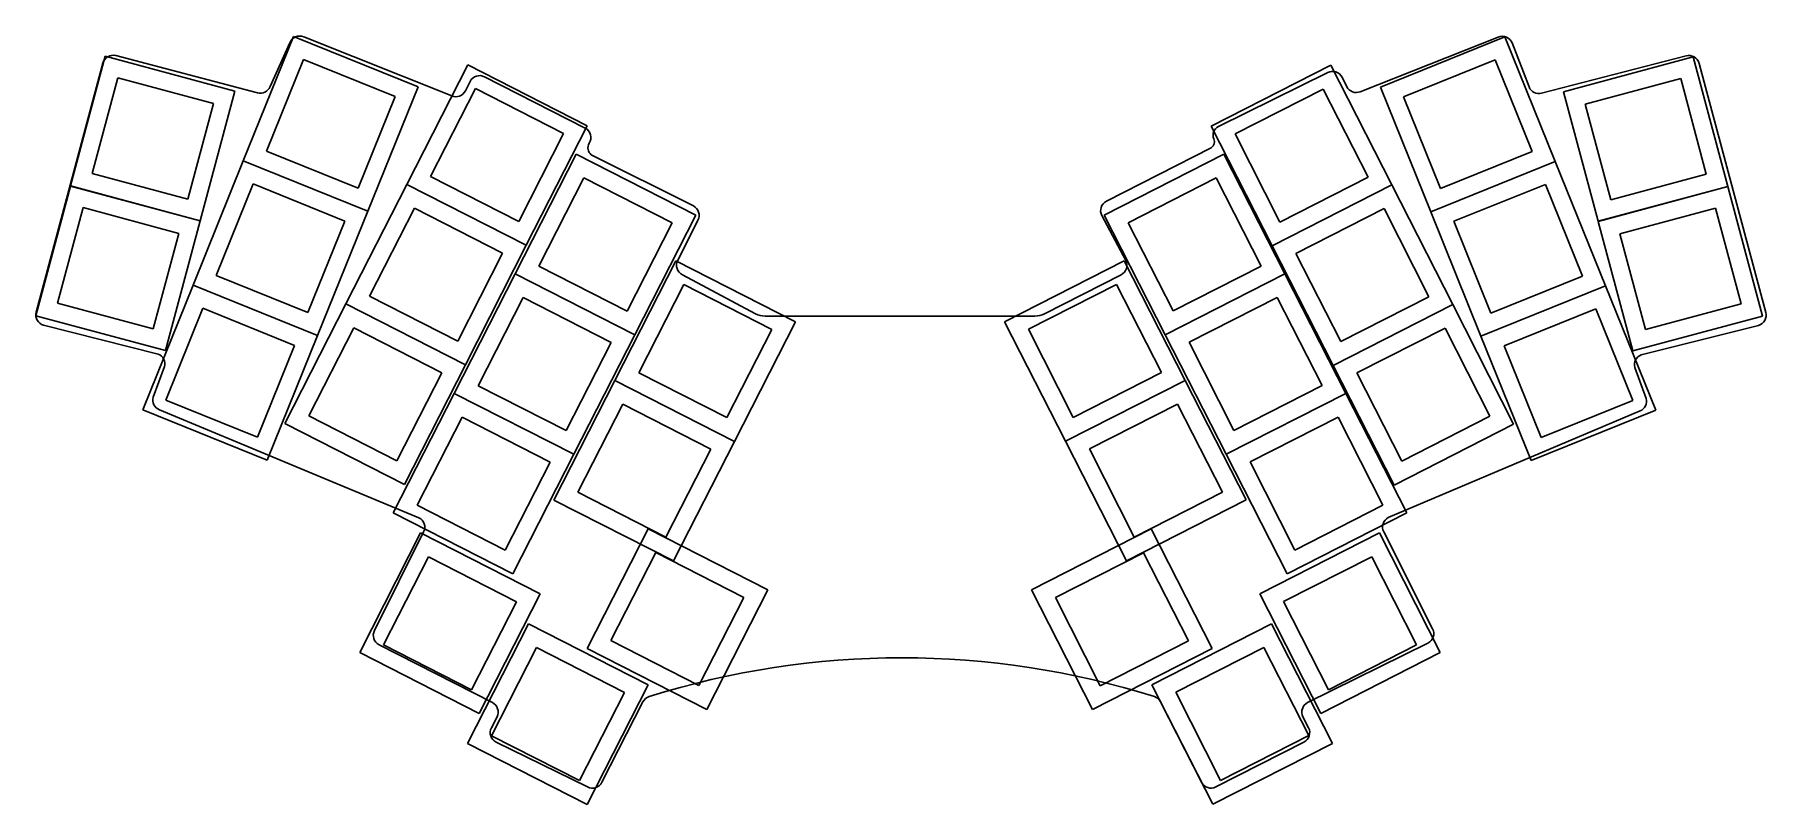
# Model space of a CAD drawing. Header units: centimetres. Extents: x 0.7 to 25.2, y 0.8 to 11.7.
import ezdxf

# ---------------------------------------------------------------- set-up
doc = ezdxf.new("R2010")
doc.units = ezdxf.units.CM
doc.layers.get('0').update_dxf_attribs({"linetype": 'CONTINUOUS'})

msp = doc.modelspace()

# ---------------------------------------------------------------- linework, layer by layer
at = {"color": 7}
for p, q in [((3.640122, 9.933774), (4.351875, 11.695424)), ((4.018746, 10.984448), (4.299963, 11.606248)), ((4.351875, 11.695424), (6.113524, 10.983671)), ((4.495232, 11.689134), (6.593553, 10.852854)), ((19.453152, 10.912228), (21.406402, 11.685625)), ((19.738266, 10.975943), (21.499916, 11.687695)), ((21.499916, 11.687695), (22.211668, 9.926046)), ((21.60167, 11.602739), (21.84239, 10.980223)), ((0.707497, 7.791626), (1.652187, 11.317256)), ((1.194165, 9.578845), (1.685921, 11.414104)), ((1.685921, 11.414104), (3.52118, 10.922348)), ((1.835899, 11.423322), (3.840846, 10.89575)), ((3.966497, 10.071544), (4.492248, 11.370154)), ((4.492248, 11.370154), (5.789556, 10.84385)), ((5.953657, 9.601413), (6.816239, 11.294325)), ((6.816239, 11.294325), (8.509151, 10.431743)), ((17.342622, 10.424053), (19.035534, 11.286635)), ((19.035534, 11.286635), (19.898116, 9.593723)), ((20.065194, 10.839475), (21.364, 11.36207)), ((21.364, 11.36207), (21.887148, 10.064565)), ((22.020291, 10.891526), (24.065735, 11.419812)), ((22.329222, 10.913072), (24.164481, 11.404828)), ((24.164481, 11.404828), (24.656238, 9.569569)), ((24.249446, 11.313746), (25.194136, 7.788117)), ((1.501317, 9.755363), (1.864888, 11.108366)), ((1.864888, 11.108366), (3.216667, 10.744087)), ((6.783395, 10.923833), (6.852074, 11.058623)), ((7.053824, 11.124176), (8.479434, 10.397791)), ((17.443975, 10.42144), (18.992881, 11.18355)), ((19.194631, 11.117997), (19.26331, 10.983207)), ((22.637082, 10.737778), (23.989895, 11.098193)), ((23.989895, 11.098193), (24.351017, 9.746604)), ((3.52118, 10.922348), (3.029424, 9.087089)), ((5.789556, 10.84385), (5.264554, 9.547095)), ((6.113524, 10.983671), (5.401772, 9.222022)), ((6.290797, 9.710213), (6.927729, 10.958059)), ((6.927729, 10.958059), (8.17423, 10.32069)), ((17.680199, 10.316598), (18.928516, 10.950403)), ((18.928516, 10.950403), (19.562758, 9.703431)), ((20.450019, 9.214294), (19.738266, 10.975943)), ((20.58909, 9.540116), (20.065194, 10.839475)), ((22.820979, 9.077813), (22.329222, 10.913072)), ((3.216667, 10.744087), (2.853613, 9.393016)), ((22.998721, 9.384258), (22.637082, 10.737778)), ((8.17423, 10.32069), (7.538206, 9.074626)), ((8.509151, 10.431743), (7.646569, 8.738831)), ((18.205204, 8.731141), (17.342622, 10.424053)), ((18.315349, 9.067844), (17.680199, 10.316598)), ((5.264554, 9.547095), (3.966497, 10.071544)), ((15.858746, 9.362305), (17.342407, 10.120106)), ((21.887148, 10.064565), (20.58909, 9.540116)), ((2.928399, 8.172084), (3.640151, 9.933734)), ((3.640122, 9.933774), (5.401772, 9.222022)), ((3.640151, 9.933734), (5.401801, 9.221981)), ((7.488468, 8.334951), (8.35105, 10.027863)), ((8.35105, 10.027863), (10.043963, 9.165281)), ((8.565929, 10.020106), (10.010994, 9.296855)), ((15.828906, 9.1655), (17.521819, 10.028082)), ((17.521819, 10.028082), (18.384401, 8.33517)), ((20.450019, 9.214293), (22.211668, 9.926046)), ((20.450019, 9.214294), (22.211668, 9.926046)), ((22.211668, 9.926046), (22.923421, 8.164397)), ((0.70316, 7.741806), (1.194916, 9.577065)), ((1.194165, 9.578845), (3.029424, 9.087089)), ((1.194916, 9.577065), (3.030175, 9.085309)), ((2.853613, 9.393016), (1.501317, 9.755363)), ((3.254774, 8.309854), (3.780525, 9.608464)), ((3.780525, 9.608464), (5.077833, 9.08216)), ((5.091075, 7.9085), (5.953657, 9.601413)), ((5.953657, 9.601413), (7.646569, 8.738831)), ((5.953657, 9.601413), (7.646569, 8.738831)), ((7.538206, 9.074626), (6.290797, 9.710213)), ((7.825609, 8.443751), (8.46254, 9.691597)), ((8.46254, 9.691597), (9.709041, 9.054228)), ((16.166484, 9.058045), (17.414801, 9.69185)), ((17.414801, 9.69185), (18.049042, 8.444878)), ((18.205204, 8.731141), (19.898116, 9.593723)), ((18.205204, 8.731141), (19.898116, 9.593723)), ((19.562758, 9.703431), (18.315349, 9.067844)), ((19.898116, 9.593723), (20.760698, 7.90081)), ((20.776946, 9.077826), (22.075753, 9.60042)), ((22.075753, 9.60042), (22.5989, 8.302916)), ((22.820979, 9.077813), (24.656238, 9.569569)), ((22.821605, 9.077484), (24.656864, 9.56924)), ((24.351017, 9.746604), (22.998721, 9.384258)), ((24.656864, 9.56924), (25.14862, 7.733981)), ((1.010312, 7.918324), (1.373884, 9.271327)), ((1.373884, 9.271327), (2.725662, 8.907049)), ((3.030175, 9.085309), (2.538419, 7.25005)), ((5.077833, 9.08216), (4.552831, 7.785405)), ((5.401801, 9.221981), (4.690048, 7.460332)), ((5.428215, 8.0173), (6.065147, 9.265146)), ((6.065147, 9.265146), (7.311648, 8.627778)), ((10.043963, 9.165281), (9.181381, 7.472369)), ((9.789848, 8.52442), (10.076547, 9.095106)), ((15.793193, 9.160555), (16.133073, 8.52442)), ((16.691488, 7.472588), (15.828906, 9.1655)), ((18.542781, 8.623686), (19.791098, 9.25749)), ((19.791098, 9.25749), (20.42534, 8.010518)), ((21.161771, 7.452644), (20.450019, 9.214293)), ((21.300843, 7.778466), (20.776946, 9.077826)), ((23.313361, 7.242225), (22.821605, 9.077484)), ((23.129464, 8.902191), (24.482278, 9.262606)), ((24.482278, 9.262606), (24.8434, 7.911017)), ((2.725662, 8.907049), (2.362609, 7.555977)), ((9.709041, 9.054228), (9.073018, 7.808164)), ((16.801633, 7.809291), (16.166484, 9.058045)), ((23.491104, 7.54867), (23.129464, 8.902191)), ((7.311648, 8.627778), (6.675624, 7.381714)), ((7.646569, 8.738831), (6.783987, 7.045918)), ((19.067786, 7.038228), (18.205204, 8.731141)), ((19.177931, 7.374932), (18.542781, 8.623686)), ((9.073018, 7.808164), (7.825609, 8.443751)), ((8.90009, 6.825912), (9.762672, 8.518825)), ((9.762672, 8.518825), (11.455584, 7.656243)), ((14.417285, 7.656462), (16.110197, 8.519044)), ((16.110197, 8.519044), (16.972779, 6.826131)), ((18.049042, 8.444878), (16.801633, 7.809291)), ((2.216617, 6.410476), (2.92837, 8.172125)), ((2.92837, 8.172125), (4.690019, 7.460372)), ((2.928399, 8.172084), (4.690048, 7.460332)), ((4.552831, 7.785405), (3.254774, 8.309854)), ((6.625886, 6.642038), (7.488468, 8.334951)), ((7.488468, 8.334951), (9.181381, 7.472369)), ((7.488468, 8.334951), (9.181381, 7.472369)), ((9.23723, 6.934712), (9.874162, 8.182559)), ((9.855401, 8.32267), (10.891207, 7.769424)), ((9.874162, 8.182559), (11.120663, 7.54519)), ((14.754862, 7.549007), (16.003179, 8.182812)), ((14.981715, 7.769424), (16.067521, 8.32267)), ((16.003179, 8.182812), (16.637421, 6.935839)), ((16.691488, 7.472588), (18.384401, 8.33517)), ((16.691488, 7.472588), (18.384401, 8.33517)), ((18.384401, 8.33517), (19.246983, 6.642257)), ((21.161771, 7.452644), (22.923421, 8.164397)), ((21.161771, 7.452644), (22.923421, 8.164397)), ((22.5989, 8.302916), (21.300843, 7.778466)), ((22.923421, 8.164397), (23.635173, 6.402747)), ((2.362609, 7.555977), (1.010312, 7.918324)), ((4.228493, 6.215588), (5.091075, 7.9085)), ((5.091075, 7.9085), (6.783987, 7.045918)), ((5.091075, 7.9085), (6.783987, 7.045918)), ((6.675624, 7.381714), (5.428215, 8.0173)), ((6.963027, 6.750838), (7.599958, 7.998684)), ((7.599958, 7.998684), (8.846459, 7.361316)), ((17.029066, 7.365133), (18.277383, 7.998937)), ((18.277383, 7.998937), (18.911624, 6.751965)), ((19.067786, 7.038228), (20.760698, 7.90081)), ((19.067786, 7.038228), (20.760698, 7.90081)), ((20.42534, 8.010518), (19.177931, 7.374932)), ((20.760698, 7.90081), (21.62328, 6.207898)), ((24.8434, 7.911017), (23.491104, 7.54867)), ((0.70316, 7.741806), (2.538419, 7.25005)), ((0.813564, 7.607915), (2.434414, 7.198754)), ((2.542992, 6.548245), (3.068743, 7.846855)), ((3.068743, 7.846855), (4.366051, 7.320552)), ((11.455584, 7.656243), (10.593002, 5.96333)), ((11.027404, 7.736726), (14.845517, 7.736726)), ((15.279867, 5.963549), (14.417285, 7.656462)), ((21.488699, 7.316176), (22.787505, 7.838771)), ((22.787505, 7.838771), (23.310653, 6.541266)), ((23.313361, 7.242225), (25.14862, 7.733981)), ((23.428103, 7.187383), (25.08807, 7.604405)), ((4.690019, 7.460372), (3.978267, 5.698723)), ((4.565633, 6.324388), (5.202565, 7.572234)), ((5.202565, 7.572234), (6.449066, 6.934865)), ((8.846459, 7.361316), (8.210436, 6.115251)), ((9.181381, 7.472369), (8.318799, 5.779456)), ((11.120663, 7.54519), (10.484639, 6.299126)), ((15.390012, 6.300253), (14.754862, 7.549007)), ((17.55407, 5.779675), (16.691488, 7.472588)), ((17.664215, 6.116378), (17.029066, 7.365133)), ((19.405363, 6.930773), (20.65368, 7.564578)), ((20.65368, 7.564578), (21.287922, 6.317606)), ((21.873524, 5.690995), (21.161771, 7.452644)), ((4.366051, 7.320552), (3.841049, 6.023796)), ((22.012595, 6.016817), (21.488699, 7.316176)), ((2.364909, 6.587415), (2.523112, 7.020853)), ((6.449066, 6.934865), (5.813042, 5.688801)), ((6.783987, 7.045918), (5.921405, 5.353006)), ((10.484639, 6.299126), (9.23723, 6.934712)), ((16.637421, 6.935839), (15.390012, 6.300253)), ((19.930368, 5.345316), (19.067786, 7.038228)), ((20.040513, 5.682019), (19.405363, 6.930773)), ((23.501939, 6.570895), (23.339405, 7.009483)), ((5.763304, 4.949126), (6.625886, 6.642038)), ((6.625886, 6.642038), (8.318799, 5.779456)), ((6.625886, 6.642038), (8.318799, 5.779456)), ((8.210436, 6.115251), (6.963027, 6.750838)), ((8.037508, 5.133), (8.90009, 6.825912)), ((8.90009, 6.825912), (10.593002, 5.96333)), ((8.90009, 6.825912), (10.593002, 5.96333)), ((15.279867, 5.963549), (16.972779, 6.826131)), ((15.279867, 5.963549), (16.972779, 6.826131)), ((16.972779, 6.826131), (17.835361, 5.133219)), ((17.55407, 5.779675), (19.246983, 6.642257)), ((17.55407, 5.779675), (19.246983, 6.642257)), ((18.911624, 6.751965), (17.664215, 6.116378)), ((19.246983, 6.642257), (20.109565, 4.949345)), ((2.216617, 6.410476), (3.978267, 5.698723)), ((2.453607, 6.409514), (6.126987, 4.882404)), ((3.841049, 6.023796), (2.542992, 6.548245)), ((8.374648, 5.2418), (9.01158, 6.489646)), ((9.01158, 6.489646), (10.258081, 5.852277)), ((15.617444, 5.856094), (16.865761, 6.489899)), ((16.865761, 6.489899), (17.500003, 5.242927)), ((19.849878, 4.8833), (23.413242, 6.392994)), ((21.873524, 5.690995), (23.635173, 6.402747)), ((23.310653, 6.541266), (22.012595, 6.016817)), ((4.228493, 6.215588), (5.921405, 5.353006)), ((5.813042, 5.688801), (4.565633, 6.324388)), ((6.100445, 5.057926), (6.737376, 6.305772)), ((6.737376, 6.305772), (7.983878, 5.668403)), ((17.891647, 5.67222), (19.139965, 6.306025)), ((19.139965, 6.306025), (19.774206, 5.059053)), ((19.930368, 5.345316), (21.62328, 6.207898)), ((21.287922, 6.317606), (20.040513, 5.682019)), ((10.593002, 5.96333), (9.73042, 4.270418)), ((16.142449, 4.270637), (15.279867, 5.963549)), ((7.983878, 5.668403), (7.347854, 4.422339)), ((8.318799, 5.779456), (7.456217, 4.086544)), ((10.258081, 5.852277), (9.622057, 4.606213)), ((16.252594, 4.60734), (15.617444, 5.856094)), ((18.416652, 4.086763), (17.55407, 5.779675)), ((18.526797, 4.423466), (17.891647, 5.67222)), ((9.622057, 4.606213), (8.374648, 5.2418)), ((17.500003, 5.242927), (16.252594, 4.60734)), ((5.763304, 4.949126), (7.456217, 4.086544)), ((7.347854, 4.422339), (6.100445, 5.057926)), ((8.037508, 5.133), (9.73042, 4.270418)), ((16.142449, 4.270637), (17.835361, 5.133219)), ((18.416652, 4.086763), (20.109565, 4.949345)), ((19.774206, 5.059053), (18.526797, 4.423466)), ((5.287753, 2.973266), (6.150335, 4.666178)), ((5.496526, 3.285264), (6.192539, 4.680655)), ((6.150335, 4.666178), (7.843248, 3.803596)), ((8.508609, 3.031296), (9.371191, 4.724209)), ((11.064103, 3.861627), (9.371191, 4.724209)), ((14.7988, 3.860271), (16.491712, 4.722853)), ((16.491712, 4.722853), (17.354294, 3.029941)), ((18.029621, 3.803815), (19.722534, 4.666397)), ((19.722534, 4.666397), (20.585116, 2.973485)), ((19.784325, 4.681551), (20.476395, 3.310264)), ((5.624894, 3.082066), (6.261825, 4.329912)), ((6.261825, 4.329912), (7.508327, 3.692543)), ((8.84353, 3.142349), (9.479554, 4.388414)), ((9.479554, 4.388414), (10.726963, 3.752827)), ((15.136377, 3.752816), (16.384694, 4.386621)), ((16.384694, 4.386621), (17.018936, 3.139649)), ((18.367198, 3.69636), (19.615516, 4.330165)), ((19.615516, 4.330165), (20.249757, 3.083193)), ((7.508327, 3.692543), (6.872303, 2.446479)), ((7.843248, 3.803596), (6.980666, 2.110684)), ((10.726963, 3.752827), (10.090031, 2.504981)), ((11.064103, 3.861627), (10.201521, 2.168714)), ((15.661382, 2.167359), (14.7988, 3.860271)), ((15.771527, 2.504062), (15.136377, 3.752816)), ((18.892203, 2.110903), (18.029621, 3.803815)), ((19.002348, 2.447606), (18.367198, 3.69636)), ((6.81502, 1.687456), (7.677602, 3.380368)), ((7.677602, 3.380368), (9.370515, 2.517786)), ((16.502354, 2.518005), (18.195267, 3.380587)), ((18.195267, 3.380587), (19.057849, 1.687675)), ((5.287753, 2.973266), (6.980666, 2.110684)), ((5.562079, 3.083514), (7.16589, 2.266331)), ((6.872303, 2.446479), (5.624894, 3.082066)), ((7.152161, 1.796256), (7.789092, 3.044102)), ((7.789092, 3.044102), (9.035593, 2.406733)), ((10.201521, 2.168714), (8.508609, 3.031296)), ((10.090031, 2.504981), (8.84353, 3.142349)), ((15.661382, 2.167359), (17.354294, 3.029941)), ((17.018936, 3.139649), (15.771527, 2.504062)), ((16.839932, 2.41055), (18.088249, 3.044355)), ((18.088249, 3.044355), (18.72249, 1.797383)), ((18.707031, 2.266331), (20.410843, 3.108514)), ((18.892203, 2.110903), (20.585116, 2.973485)), ((20.249757, 3.083193), (19.002348, 2.447606)), ((9.370515, 2.517786), (8.507933, 0.824874)), ((17.364936, 0.825093), (16.502354, 2.518005)), ((9.035593, 2.406733), (8.39957, 1.160669)), ((8.716706, 1.136872), (9.296409, 2.274604)), ((16.626512, 2.274604), (17.206216, 1.136872)), ((17.475081, 1.161796), (16.839932, 2.41055)), ((7.231443, 2.064582), (7.151994, 1.908656)), ((18.720927, 1.908656), (18.641479, 2.064582)), ((8.39957, 1.160669), (7.152161, 1.796256)), ((18.72249, 1.797383), (17.475081, 1.161796)), ((6.81502, 1.687456), (8.507933, 0.824874)), ((7.217547, 1.706906), (8.514956, 1.071319)), ((17.364936, 0.825093), (19.057849, 1.687675)), ((17.407966, 1.071319), (18.655375, 1.706906))]:
    msp.add_line(p, q, dxfattribs=at)
for points in [[(4.495232, 11.689136), (4.418421, 11.720164), (4.331, 11.683055), (4.299963, 11.606248)], [(21.521204, 11.684626), (21.484583, 11.700171), (21.443287, 11.70053), (21.406402, 11.685625)], [(21.601671, 11.602739), (21.586769, 11.639626), (21.557824, 11.669082), (21.521204, 11.684626)], [(1.835898, 11.423318), (1.755879, 11.444757), (1.673631, 11.397273), (1.652187, 11.317256)], [(24.249451, 11.313748), (24.228006, 11.393766), (24.145755, 11.441252), (24.065735, 11.419812)], [(6.939373, 11.133185), (6.901537, 11.120891), (6.870135, 11.09407), (6.852074, 11.058623)], [(7.053825, 11.124178), (7.018378, 11.142239), (6.977208, 11.145479), (6.939373, 11.133185)], [(19.107335, 11.192562), (19.069498, 11.204855), (19.028327, 11.201613), (18.992881, 11.18355)], [(19.194636, 11.118), (19.176576, 11.153448), (19.145172, 11.180269), (19.107335, 11.192562)], [(3.840845, 10.895746), (3.914037, 10.876135), (3.990362, 10.914191), (4.018746, 10.984448)], [(6.593552, 10.852852), (6.665666, 10.823723), (6.748082, 10.854538), (6.783395, 10.923833)], [(19.263305, 10.983204), (19.298616, 10.913905), (19.381038, 10.88309), (19.453152, 10.912228)], [(21.842388, 10.980223), (21.870775, 10.909967), (21.947099, 10.871914), (22.020291, 10.891526)], [(8.556426, 10.303287), (8.545201, 10.344218), (8.517251, 10.378525), (8.479434, 10.397791)], [(8.538414, 10.182729), (8.561112, 10.218591), (8.567651, 10.262357), (8.556426, 10.303287)], [(17.443977, 10.421436), (17.378937, 10.388293), (17.350722, 10.310406), (17.379444, 10.243297)], [(8.538418, 10.182727), (8.503275, 10.129745), (8.515315, 10.05858), (8.565929, 10.020106)], [(17.342406, 10.120107), (17.382811, 10.14689), (17.39838, 10.198672), (17.379444, 10.243297)], [(15.858745, 9.362305), (15.823298, 9.344245), (15.796477, 9.312843), (15.784183, 9.275007)], [(10.07655, 9.095104), (10.11415, 9.16892), (10.084802, 9.25924), (10.010994, 9.296855)], [(15.784183, 9.275007), (15.77189, 9.237171), (15.775131, 9.196001), (15.793193, 9.160555)], [(9.78985, 8.524419), (9.771786, 8.488973), (9.768545, 8.447803), (9.780838, 8.409967)], [(9.780838, 8.409967), (9.793131, 8.372131), (9.819953, 8.340729), (9.855401, 8.32267)], [(16.067521, 8.32267), (16.141329, 8.360284), (16.170676, 8.450606), (16.133073, 8.52442)], [(0.707495, 7.791627), (0.686055, 7.711606), (0.733543, 7.629356), (0.813563, 7.607915)], [(10.891208, 7.769425), (10.93339, 7.747932), (10.980061, 7.736727), (11.027404, 7.736726)], [(14.845517, 7.736726), (14.892861, 7.736725), (14.939532, 7.747929), (14.981715, 7.769424)], [(25.088069, 7.604407), (25.168089, 7.625848), (25.215576, 7.708098), (25.194136, 7.788117)], [(2.523114, 7.020853), (2.542727, 7.094045), (2.504671, 7.17037), (2.434414, 7.198754)], [(23.428102, 7.187385), (23.357847, 7.158999), (23.319793, 7.082674), (23.339405, 7.009483)], [(2.364915, 6.587413), (2.345301, 6.514224), (2.383352, 6.4379), (2.453607, 6.409514)], [(23.413241, 6.392997), (23.483495, 6.421382), (23.521548, 6.497704), (23.501939, 6.570895)], [(6.192544, 4.680653), (6.230147, 4.754468), (6.200798, 4.844792), (6.126987, 4.882404)], [(19.775312, 4.796004), (19.763019, 4.758168), (19.766261, 4.716997), (19.784325, 4.681551)], [(19.849875, 4.883305), (19.814427, 4.865244), (19.787606, 4.833841), (19.775312, 4.796004)], [(5.496525, 3.285264), (5.478464, 3.249818), (5.475224, 3.208648), (5.487518, 3.170813)], [(20.410842, 3.108516), (20.446289, 3.126576), (20.473109, 3.157978), (20.485403, 3.195813)], [(20.485403, 3.195813), (20.497696, 3.233648), (20.494456, 3.274817), (20.476395, 3.310264)], [(5.487518, 3.170813), (5.499812, 3.132977), (5.526632, 3.101575), (5.562079, 3.083514)], [(16.537879, 2.349591), (14.209852, 3.082039), (11.713069, 3.082039), (9.385042, 2.349591)], [(7.231446, 2.06458), (7.269053, 2.138395), (7.239703, 2.22872), (7.16589, 2.266331)], [(9.385043, 2.34959), (9.346631, 2.337504), (9.314692, 2.310482), (9.296409, 2.274604)], [(16.626513, 2.274605), (16.60823, 2.310482), (16.57629, 2.337504), (16.537879, 2.349591)], [(18.707032, 2.266329), (18.633222, 2.228718), (18.603873, 2.138395), (18.641479, 2.064582)], [(7.151996, 1.908655), (7.114386, 1.834842), (7.143734, 1.744516), (7.217547, 1.706906)], [(18.655375, 1.706905), (18.690822, 1.724966), (18.717642, 1.756368), (18.729935, 1.794204)], [(18.729935, 1.794204), (18.742229, 1.83204), (18.738988, 1.873209), (18.720927, 1.908656)], [(8.514956, 1.07132), (8.550403, 1.053258), (8.591572, 1.050018), (8.629408, 1.062311)], [(8.629408, 1.062311), (8.667243, 1.074604), (8.698645, 1.101425), (8.716705, 1.136872)], [(17.206217, 1.136872), (17.224277, 1.101425), (17.255679, 1.074605), (17.293515, 1.062311)], [(17.293515, 1.062311), (17.33135, 1.050018), (17.372519, 1.053258), (17.407966, 1.071319)]]:
    msp.add_open_spline(points, degree=3, dxfattribs=at)

doc.saveas('drawing.dxf')
